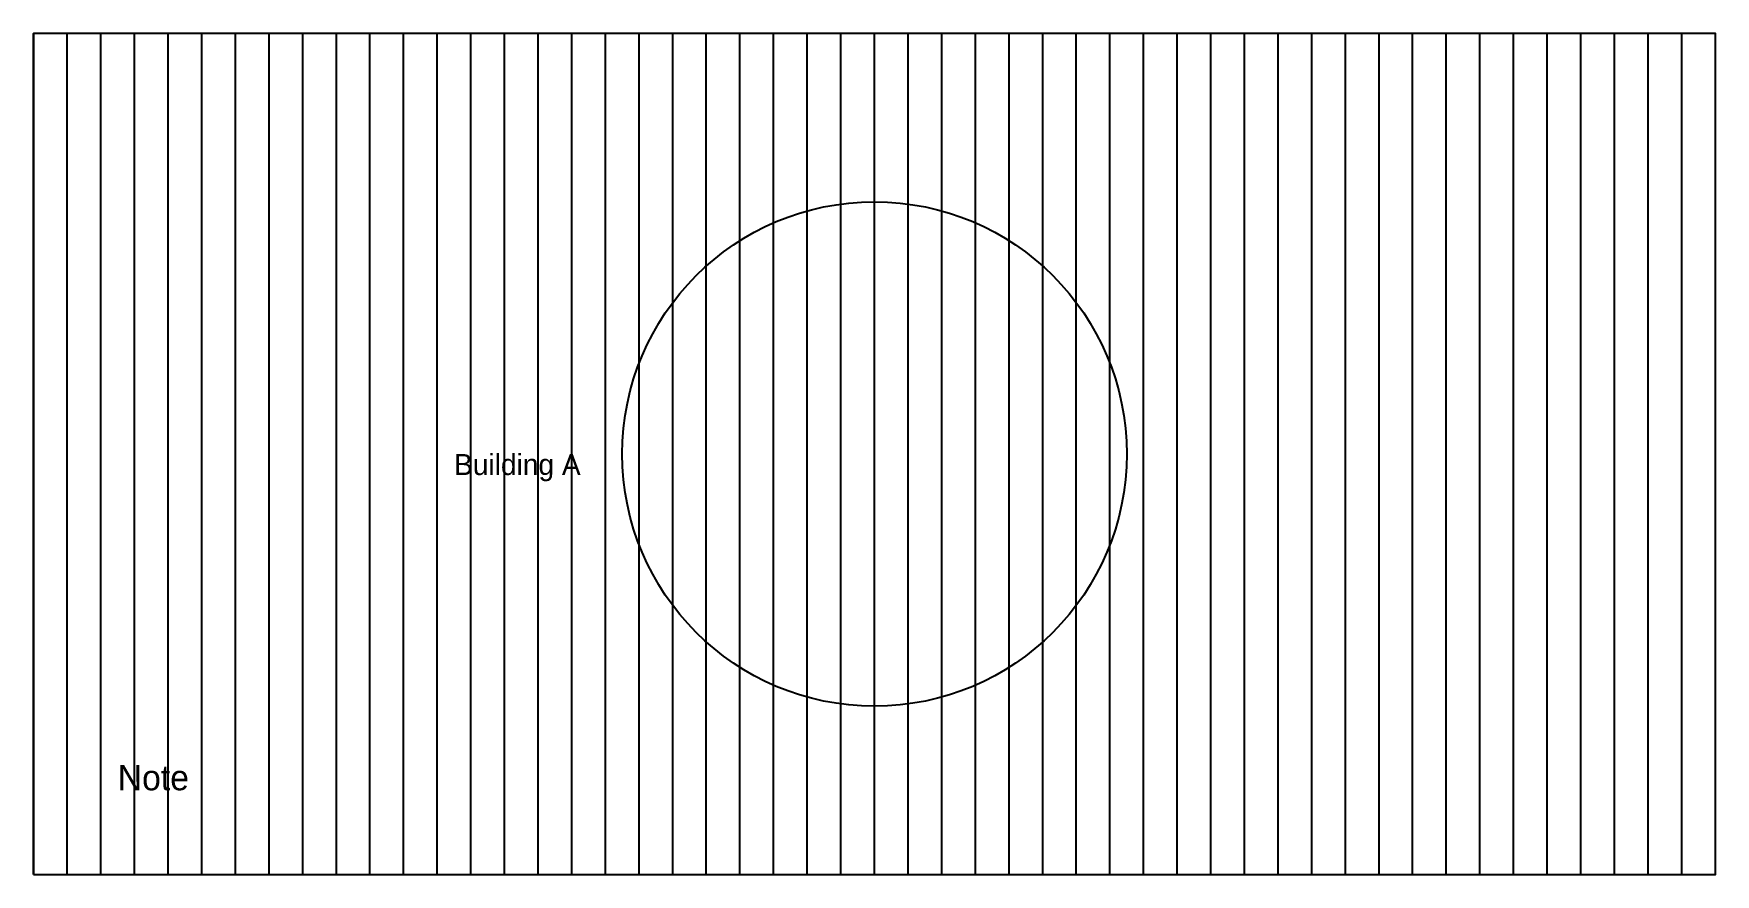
# Model space of a CAD drawing. Header units: metres. Extents: x 0 to 200, y 0 to 100.
import ezdxf

# ---------------------------------------------------------------- set-up
doc = ezdxf.new("R2010")
doc.units = ezdxf.units.M
for name, color, linetype in [('Annotation', 4, 'Continuous'), ('Architecture', 1, 'Continuous'), ('MEP', 3, 'Continuous'), ('Structure', 2, 'Continuous')]:
    doc.layers.add(name, color=color, linetype=linetype)

msp = doc.modelspace()

# ---------------------------------------------------------------- linework, layer by layer
at = {"layer": 'Architecture'}
msp.add_line((0, 0), (200, 0), dxfattribs=at)
msp.add_lwpolyline([(0, 0), (200, 0), (200, 100), (0, 100)], close=True, dxfattribs=at)
at = {"layer": 'MEP'}
for p, q in [((0, 0), (0, 100)), ((4, 0), (4, 100)), ((8, 0), (8, 100)), ((12, 0), (12, 100)), ((16, 0), (16, 100)), ((20, 0), (20, 100)), ((24, 0), (24, 100)), ((28, 0), (28, 100)), ((32, 0), (32, 100)), ((36, 0), (36, 100)), ((40, 0), (40, 100)), ((44, 0), (44, 100)), ((48, 0), (48, 100)), ((52, 0), (52, 100)), ((56, 0), (56, 100)), ((60, 0), (60, 100)), ((64, 0), (64, 100)), ((68, 0), (68, 100)), ((72, 0), (72, 100)), ((76, 0), (76, 100)), ((80, 0), (80, 100)), ((84, 0), (84, 100)), ((88, 0), (88, 100)), ((92, 0), (92, 100)), ((96, 0), (96, 100)), ((100, 0), (100, 100)), ((104, 0), (104, 100)), ((108, 0), (108, 100)), ((112, 0), (112, 100)), ((116, 0), (116, 100)), ((120, 0), (120, 100)), ((124, 0), (124, 100)), ((128, 0), (128, 100)), ((132, 0), (132, 100)), ((136, 0), (136, 100)), ((140, 0), (140, 100)), ((144, 0), (144, 100)), ((148, 0), (148, 100)), ((152, 0), (152, 100)), ((156, 0), (156, 100)), ((160, 0), (160, 100)), ((164, 0), (164, 100)), ((168, 0), (168, 100)), ((172, 0), (172, 100)), ((176, 0), (176, 100)), ((180, 0), (180, 100)), ((184, 0), (184, 100)), ((188, 0), (188, 100)), ((192, 0), (192, 100)), ((196, 0), (196, 100))]:
    msp.add_line(p, q, dxfattribs=at)
at = {"layer": 'Structure'}
msp.add_circle((100, 50), 30, dxfattribs=at)

# ---------------------------------------------------------------- texts
at = {"layer": 'Annotation'}
msp.add_text('Note', height=3, dxfattribs=at).set_placement((10, 10))
at = {"layer": 'Annotation', "insert": (50, 50), "char_height": 2.5, "attachment_point": 1}
msp.add_mtext('Building A', dxfattribs=at)

doc.saveas('drawing.dxf')
